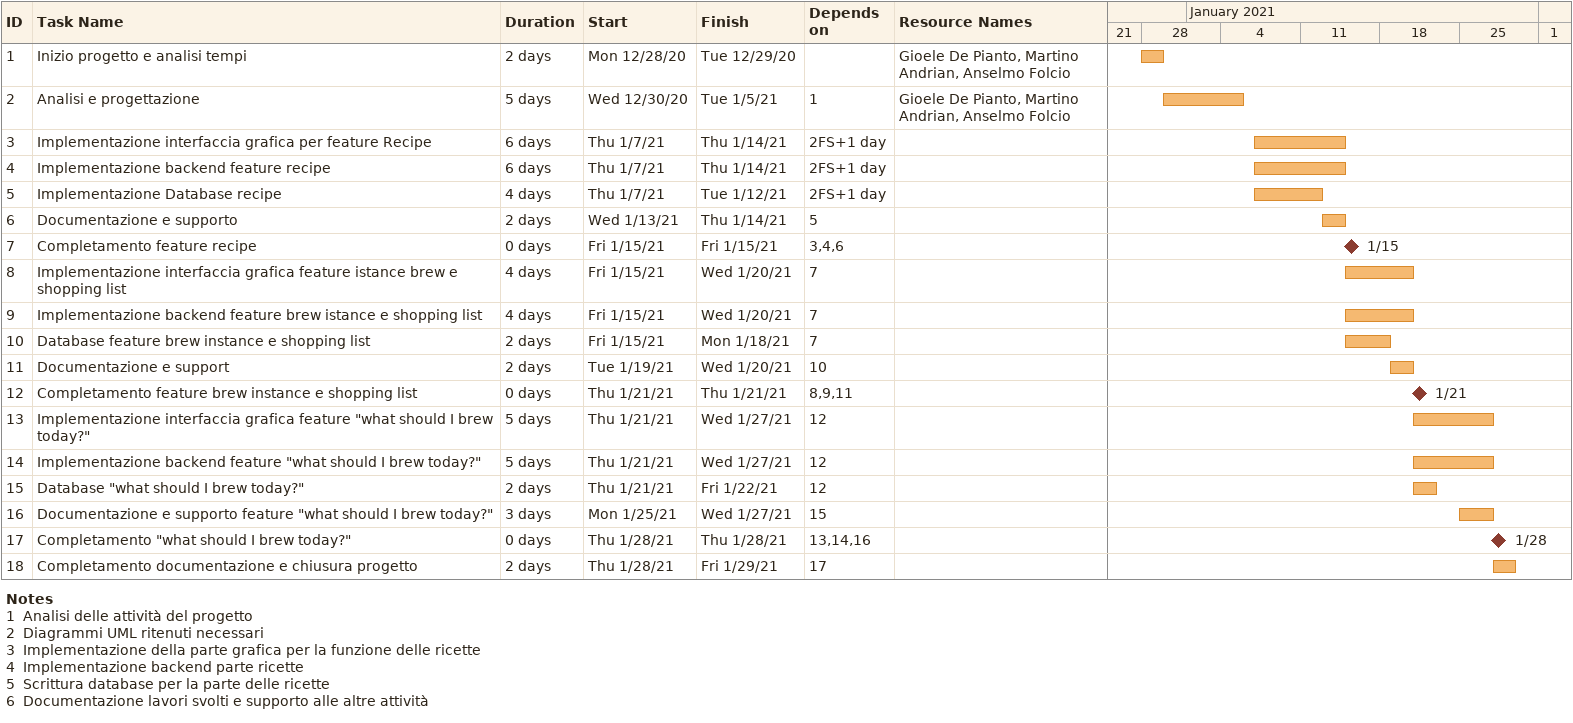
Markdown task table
| ID | Task | Duration | Start | Finish | Predecessors | Resources |
|---|---|---|---|---|---|---|
| 1 | Inizio progetto e analisi tempi | 2d | 2020-12-28 | 2020-12-29 |  | Gioele De Pianto, Martino Andrian, Anselmo Folcio |
| 2 | Analisi e progettazione | 5d | 2020-12-30 | 2021-01-05 | 1 | Gioele De Pianto, Martino Andrian, Anselmo Folcio |
| 3 | Implementazione interfaccia grafica per feature Recipe | 6d | 2021-01-07 | 2021-01-14 | 2FS+1d |  |
| 4 | Implementazione backend feature recipe | 6d | 2021-01-07 | 2021-01-14 | 2FS+1d |  |
| 5 | Implementazione Database recipe | 4d | 2021-01-07 | 2021-01-12 | 2FS+1d |  |
| 6 | Documentazione e supporto | 2d | 2021-01-13 | 2021-01-14 | 5 |  |
| 7 | Completamento feature recipe | 0d | 2021-01-15 | 2021-01-15 | 3, 4, 6 |  |
| 8 | Implementazione interfaccia grafica feature istance brew e shopping list | 4d | 2021-01-15 | 2021-01-20 | 7 |  |
| 9 | Implementazione backend feature brew istance e shopping list | 4d | 2021-01-15 | 2021-01-20 | 7 |  |
| 10 | Database feature brew instance e shopping list | 2d | 2021-01-15 | 2021-01-18 | 7 |  |
| 11 | Documentazione e support | 2d | 2021-01-19 | 2021-01-20 | 10 |  |
| 12 | Completamento feature brew instance e shopping list | 0d | 2021-01-21 | 2021-01-21 | 8, 9, 11 |  |
| 13 | Implementazione interfaccia grafica feature "what should I brew today?" | 5d | 2021-01-21 | 2021-01-27 | 12 |  |
| 14 | Implementazione backend feature "what should I brew today?" | 5d | 2021-01-21 | 2021-01-27 | 12 |  |
| 15 | Database "what should I brew today?" | 2d | 2021-01-21 | 2021-01-22 | 12 |  |
| 16 | Documentazione e supporto feature "what should I brew today?" | 3d | 2021-01-25 | 2021-01-27 | 15 |  |
| 17 | Completamento "what should I brew today?" | 0d | 2021-01-28 | 2021-01-28 | 13, 14, 16 |  |
| 18 | Completamento documentazione e chiusura progetto | 2d | 2021-01-28 | 2021-01-29 | 17 |  |

Notes
- 1: Analisi delle attività del progetto
- 2: Diagrammi UML ritenuti necessari
- 3: Implementazione della parte grafica per la funzione delle ricette
- 4: Implementazione backend parte ricette
- 5: Scrittura database per la parte delle ricette
- 6: Documentazione lavori svolti e supporto alle altre attività
